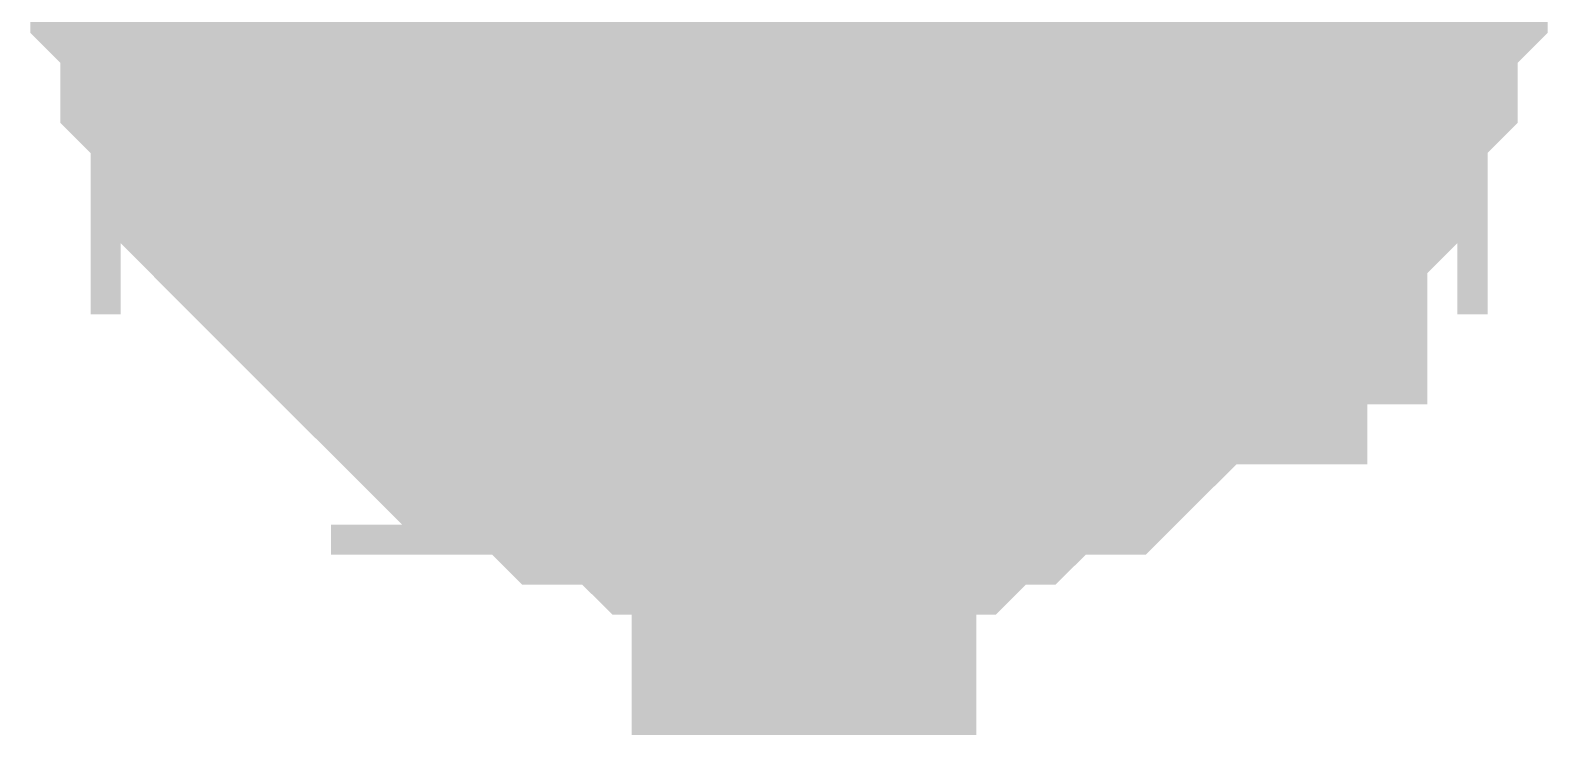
# Model space of a CAD drawing. Header units: inches. Extents: x 0 to 841, y 0 to 594.
# Drawn here: x 751.848 to 753.167, y 256.721 to 257.326 of the extents above; entities that cross this region are included whole.
import ezdxf

# ---------------------------------------------------------------- set-up
doc = ezdxf.new("R2010")
doc.units = ezdxf.units.IN
doc.layers.add('Sheet', color=255, linetype='Continuous')

msp = doc.modelspace()

# ---------------------------------------------------------------- linework, layer by layer
at = {"layer": 'Sheet'}
msp.add_lwpolyline([(752.246, 257.5, 0.508, 0.508, 1), (752.754, 257.5, 0.508, 0.508, 1)], format="xyseb", close=True, dxfattribs=at)
for points in [[(752.5204, 256.968, 0.2997, 0.2997, 0), (752.4943, 256.968, 0.2997, 0.2997, 0), (752.4682, 256.968, 0.2997, 0.2997, 0), (752.4421, 256.968, 0.2997, 0.2997, 0), (752.4159, 256.968, 0.2997, 0.2997, 0), (752.3898, 256.9941, 0.2997, 0.2997, 0), (752.3637, 256.9941, 0.2997, 0.2997, 0), (752.3375, 256.9941, 0.2997, 0.2997, 0), (752.3114, 257.0202, 0.2997, 0.2997, 0), (752.2853, 257.0202, 0.2997, 0.2997, 0), (752.2591, 257.0202, 0.2997, 0.2997, 0), (752.2591, 257.0464, 0.2997, 0.2997, 0), (752.233, 257.0464, 0.2997, 0.2997, 0), (752.2069, 257.0725, 0.2997, 0.2997, 0), (752.1807, 257.0986, 0.2997, 0.2997, 0), (752.1807, 257.0986, 0.2997, 0.2997, 0), (752.1546, 257.1248, 0.2997, 0.2997, 0), (752.1285, 257.1509, 0.2997, 0.2997, 0), (752.1285, 257.1509, 0.2997, 0.2997, 0), (752.1023, 257.177, 0.2997, 0.2997, 0), (752.0762, 257.2032, 0.2997, 0.2997, 0), (752.0762, 257.2293, 0.2997, 0.2997, 0), (752.0501, 257.2293, 0.2997, 0.2997, 0), (752.0501, 257.2554, 0.2997, 0.2997, 0), (752.0501, 257.2815, 0.2997, 0.2997, 0), (752.024, 257.3077, 0.2997, 0.2997, 0), (752.024, 257.3338, 0.2997, 0.2997, 0), (752.024, 257.3599, 0.2997, 0.2997, 0), (751.9978, 257.3861, 0.2997, 0.2997, 0), (751.9978, 257.4122, 0.2997, 0.2997, 0), (751.9978, 257.4383, 0.2997, 0.2997, 0), (751.9978, 257.4645, 0.2997, 0.2997, 0), (751.9978, 257.4906, 0.2997, 0.2997, 0)], [(752.5204, 256.968, 0.2997, 0.2997, 0), (752.4943, 256.968, 0.2997, 0.2997, 0), (752.4682, 256.968, 0.2997, 0.2997, 0), (752.4421, 256.968, 0.2997, 0.2997, 0), (752.4159, 256.968, 0.2997, 0.2997, 0), (752.3898, 256.9941, 0.2997, 0.2997, 0), (752.3637, 256.9941, 0.2997, 0.2997, 0), (752.3375, 256.9941, 0.2997, 0.2997, 0), (752.3114, 257.0202, 0.2997, 0.2997, 0), (752.2853, 257.0202, 0.2997, 0.2997, 0), (752.2591, 257.0202, 0.2997, 0.2997, 0), (752.2591, 257.0464, 0.2997, 0.2997, 0), (752.233, 257.0464, 0.2997, 0.2997, 0), (752.2069, 257.0725, 0.2997, 0.2997, 0), (752.1807, 257.0986, 0.2997, 0.2997, 0), (752.1807, 257.0986, 0.2997, 0.2997, 0), (752.1546, 257.1248, 0.2997, 0.2997, 0), (752.1285, 257.1509, 0.2997, 0.2997, 0), (752.1285, 257.1509, 0.2997, 0.2997, 0), (752.1023, 257.177, 0.2997, 0.2997, 0), (752.0762, 257.2032, 0.2997, 0.2997, 0), (752.0762, 257.2293, 0.2997, 0.2997, 0), (752.0501, 257.2293, 0.2997, 0.2997, 0), (752.0501, 257.2554, 0.2997, 0.2997, 0), (752.0501, 257.2815, 0.2997, 0.2997, 0), (752.024, 257.3077, 0.2997, 0.2997, 0), (752.024, 257.3338, 0.2997, 0.2997, 0), (752.024, 257.3599, 0.2997, 0.2997, 0), (751.9978, 257.3861, 0.2997, 0.2997, 0), (751.9978, 257.4122, 0.2997, 0.2997, 0), (751.9978, 257.4383, 0.2997, 0.2997, 0), (751.9978, 257.4645, 0.2997, 0.2997, 0), (751.9978, 257.4906, 0.2997, 0.2997, 0)], [(752.5204, 256.968, 0.2997, 0.2997, 0), (752.4943, 256.968, 0.2997, 0.2997, 0), (752.4682, 256.968, 0.2997, 0.2997, 0), (752.4421, 256.968, 0.2997, 0.2997, 0), (752.4159, 256.968, 0.2997, 0.2997, 0), (752.3898, 256.9941, 0.2997, 0.2997, 0), (752.3637, 256.9941, 0.2997, 0.2997, 0), (752.3375, 256.9941, 0.2997, 0.2997, 0), (752.3114, 257.0202, 0.2997, 0.2997, 0), (752.2853, 257.0202, 0.2997, 0.2997, 0), (752.2591, 257.0202, 0.2997, 0.2997, 0), (752.2591, 257.0464, 0.2997, 0.2997, 0), (752.233, 257.0464, 0.2997, 0.2997, 0), (752.2069, 257.0725, 0.2997, 0.2997, 0), (752.1807, 257.0986, 0.2997, 0.2997, 0), (752.1807, 257.0986, 0.2997, 0.2997, 0), (752.1546, 257.1248, 0.2997, 0.2997, 0), (752.1285, 257.1509, 0.2997, 0.2997, 0), (752.1285, 257.1509, 0.2997, 0.2997, 0), (752.1023, 257.177, 0.2997, 0.2997, 0), (752.0762, 257.2032, 0.2997, 0.2997, 0), (752.0762, 257.2293, 0.2997, 0.2997, 0), (752.0501, 257.2293, 0.2997, 0.2997, 0), (752.0501, 257.2554, 0.2997, 0.2997, 0), (752.0501, 257.2815, 0.2997, 0.2997, 0), (752.024, 257.3077, 0.2997, 0.2997, 0), (752.024, 257.3338, 0.2997, 0.2997, 0), (752.024, 257.3599, 0.2997, 0.2997, 0), (751.9978, 257.3861, 0.2997, 0.2997, 0), (751.9978, 257.4122, 0.2997, 0.2997, 0), (751.9978, 257.4383, 0.2997, 0.2997, 0), (751.9978, 257.4645, 0.2997, 0.2997, 0), (751.9978, 257.4906, 0.2997, 0.2997, 0)], [(752.5204, 256.968, 0.2997, 0.2997, 0), (752.4943, 256.968, 0.2997, 0.2997, 0), (752.4682, 256.968, 0.2997, 0.2997, 0), (752.4421, 256.968, 0.2997, 0.2997, 0), (752.4159, 256.968, 0.2997, 0.2997, 0), (752.3898, 256.9941, 0.2997, 0.2997, 0), (752.3637, 256.9941, 0.2997, 0.2997, 0), (752.3375, 256.9941, 0.2997, 0.2997, 0), (752.3114, 257.0202, 0.2997, 0.2997, 0), (752.2853, 257.0202, 0.2997, 0.2997, 0), (752.2591, 257.0202, 0.2997, 0.2997, 0), (752.2591, 257.0464, 0.2997, 0.2997, 0), (752.233, 257.0464, 0.2997, 0.2997, 0), (752.2069, 257.0725, 0.2997, 0.2997, 0), (752.1807, 257.0986, 0.2997, 0.2997, 0), (752.1807, 257.0986, 0.2997, 0.2997, 0), (752.1546, 257.1248, 0.2997, 0.2997, 0), (752.1285, 257.1509, 0.2997, 0.2997, 0), (752.1285, 257.1509, 0.2997, 0.2997, 0), (752.1023, 257.177, 0.2997, 0.2997, 0), (752.0762, 257.2032, 0.2997, 0.2997, 0), (752.0762, 257.2293, 0.2997, 0.2997, 0), (752.0501, 257.2293, 0.2997, 0.2997, 0), (752.0501, 257.2554, 0.2997, 0.2997, 0), (752.0501, 257.2815, 0.2997, 0.2997, 0), (752.024, 257.3077, 0.2997, 0.2997, 0), (752.024, 257.3338, 0.2997, 0.2997, 0), (752.024, 257.3599, 0.2997, 0.2997, 0), (751.9978, 257.3861, 0.2997, 0.2997, 0), (751.9978, 257.4122, 0.2997, 0.2997, 0), (751.9978, 257.4383, 0.2997, 0.2997, 0), (751.9978, 257.4645, 0.2997, 0.2997, 0), (751.9978, 257.4906, 0.2997, 0.2997, 0)], [(752.5204, 256.968, 0.2997, 0.2997, 0), (752.4943, 256.968, 0.2997, 0.2997, 0), (752.4682, 256.968, 0.2997, 0.2997, 0), (752.4421, 256.968, 0.2997, 0.2997, 0), (752.4159, 256.968, 0.2997, 0.2997, 0), (752.3898, 256.9941, 0.2997, 0.2997, 0), (752.3637, 256.9941, 0.2997, 0.2997, 0), (752.3375, 256.9941, 0.2997, 0.2997, 0), (752.3114, 257.0202, 0.2997, 0.2997, 0), (752.2853, 257.0202, 0.2997, 0.2997, 0), (752.2591, 257.0202, 0.2997, 0.2997, 0), (752.2591, 257.0464, 0.2997, 0.2997, 0), (752.233, 257.0464, 0.2997, 0.2997, 0), (752.2069, 257.0725, 0.2997, 0.2997, 0), (752.1807, 257.0986, 0.2997, 0.2997, 0), (752.1807, 257.0986, 0.2997, 0.2997, 0), (752.1546, 257.1248, 0.2997, 0.2997, 0), (752.1285, 257.1509, 0.2997, 0.2997, 0), (752.1285, 257.1509, 0.2997, 0.2997, 0), (752.1023, 257.177, 0.2997, 0.2997, 0), (752.0762, 257.2032, 0.2997, 0.2997, 0), (752.0762, 257.2293, 0.2997, 0.2997, 0), (752.0501, 257.2293, 0.2997, 0.2997, 0), (752.0501, 257.2554, 0.2997, 0.2997, 0), (752.0501, 257.2815, 0.2997, 0.2997, 0), (752.024, 257.3077, 0.2997, 0.2997, 0), (752.024, 257.3338, 0.2997, 0.2997, 0), (752.024, 257.3599, 0.2997, 0.2997, 0), (751.9978, 257.3861, 0.2997, 0.2997, 0), (751.9978, 257.4122, 0.2997, 0.2997, 0), (751.9978, 257.4383, 0.2997, 0.2997, 0), (751.9978, 257.4645, 0.2997, 0.2997, 0), (751.9978, 257.4906, 0.2997, 0.2997, 0)], [(752.5204, 256.968, 0.2997, 0.2997, 0), (752.4943, 256.968, 0.2997, 0.2997, 0), (752.4682, 256.968, 0.2997, 0.2997, 0), (752.4421, 256.968, 0.2997, 0.2997, 0), (752.4159, 256.968, 0.2997, 0.2997, 0), (752.3898, 256.9941, 0.2997, 0.2997, 0), (752.3637, 256.9941, 0.2997, 0.2997, 0), (752.3375, 256.9941, 0.2997, 0.2997, 0), (752.3114, 257.0202, 0.2997, 0.2997, 0), (752.2853, 257.0202, 0.2997, 0.2997, 0), (752.2591, 257.0202, 0.2997, 0.2997, 0), (752.2591, 257.0464, 0.2997, 0.2997, 0), (752.233, 257.0464, 0.2997, 0.2997, 0), (752.2069, 257.0725, 0.2997, 0.2997, 0), (752.1807, 257.0986, 0.2997, 0.2997, 0), (752.1807, 257.0986, 0.2997, 0.2997, 0), (752.1546, 257.1248, 0.2997, 0.2997, 0), (752.1285, 257.1509, 0.2997, 0.2997, 0), (752.1285, 257.1509, 0.2997, 0.2997, 0), (752.1023, 257.177, 0.2997, 0.2997, 0), (752.0762, 257.2032, 0.2997, 0.2997, 0), (752.0762, 257.2293, 0.2997, 0.2997, 0), (752.0501, 257.2293, 0.2997, 0.2997, 0), (752.0501, 257.2554, 0.2997, 0.2997, 0), (752.0501, 257.2815, 0.2997, 0.2997, 0), (752.024, 257.3077, 0.2997, 0.2997, 0), (752.024, 257.3338, 0.2997, 0.2997, 0), (752.024, 257.3599, 0.2997, 0.2997, 0), (751.9978, 257.3861, 0.2997, 0.2997, 0), (751.9978, 257.4122, 0.2997, 0.2997, 0), (751.9978, 257.4383, 0.2997, 0.2997, 0), (751.9978, 257.4645, 0.2997, 0.2997, 0), (751.9978, 257.4906, 0.2997, 0.2997, 0)], [(752.5204, 256.968, 0.2997, 0.2997, 0), (752.4943, 256.968, 0.2997, 0.2997, 0), (752.4682, 256.968, 0.2997, 0.2997, 0), (752.4421, 256.968, 0.2997, 0.2997, 0), (752.4159, 256.968, 0.2997, 0.2997, 0), (752.3898, 256.9941, 0.2997, 0.2997, 0), (752.3637, 256.9941, 0.2997, 0.2997, 0), (752.3375, 256.9941, 0.2997, 0.2997, 0), (752.3114, 257.0202, 0.2997, 0.2997, 0), (752.2853, 257.0202, 0.2997, 0.2997, 0), (752.2591, 257.0202, 0.2997, 0.2997, 0), (752.2591, 257.0464, 0.2997, 0.2997, 0), (752.233, 257.0464, 0.2997, 0.2997, 0), (752.2069, 257.0725, 0.2997, 0.2997, 0), (752.1807, 257.0986, 0.2997, 0.2997, 0), (752.1807, 257.0986, 0.2997, 0.2997, 0), (752.1546, 257.1248, 0.2997, 0.2997, 0), (752.1285, 257.1509, 0.2997, 0.2997, 0), (752.1285, 257.1509, 0.2997, 0.2997, 0), (752.1023, 257.177, 0.2997, 0.2997, 0), (752.0762, 257.2032, 0.2997, 0.2997, 0), (752.0762, 257.2293, 0.2997, 0.2997, 0), (752.0501, 257.2293, 0.2997, 0.2997, 0), (752.0501, 257.2554, 0.2997, 0.2997, 0), (752.0501, 257.2815, 0.2997, 0.2997, 0), (752.024, 257.3077, 0.2997, 0.2997, 0), (752.024, 257.3338, 0.2997, 0.2997, 0), (752.024, 257.3599, 0.2997, 0.2997, 0), (751.9978, 257.3861, 0.2997, 0.2997, 0), (751.9978, 257.4122, 0.2997, 0.2997, 0), (751.9978, 257.4383, 0.2997, 0.2997, 0), (751.9978, 257.4645, 0.2997, 0.2997, 0), (751.9978, 257.4906, 0.2997, 0.2997, 0)], [(752.5204, 257.4906, 0.2997, 0.2997, 0), (752.5204, 254.9559, 0.2997, 0.2997, 0)], [(753.0169, 257.4906, 0.2997, 0.2997, 0), (753.0169, 257.4645, 0.2997, 0.2997, 0), (753.0169, 257.4383, 0.2997, 0.2997, 0), (753.0169, 257.4122, 0.2997, 0.2997, 0), (753.0169, 257.3861, 0.2997, 0.2997, 0), (752.9908, 257.3599, 0.2997, 0.2997, 0), (752.9908, 257.3338, 0.2997, 0.2997, 0), (752.9908, 257.3077, 0.2997, 0.2997, 0), (752.9647, 257.2815, 0.2997, 0.2997, 0), (752.9647, 257.2554, 0.2997, 0.2997, 0), (752.9647, 257.2293, 0.2997, 0.2997, 0), (752.9385, 257.2293, 0.2997, 0.2997, 0), (752.9385, 257.2032, 0.2997, 0.2997, 0), (752.9124, 257.177, 0.2997, 0.2997, 0), (752.9124, 257.1509, 0.2997, 0.2997, 0), (752.8863, 257.1509, 0.2997, 0.2997, 0), (752.8601, 257.1248, 0.2997, 0.2997, 0), (752.8601, 257.0986, 0.2997, 0.2997, 0), (752.834, 257.0986, 0.2997, 0.2997, 0), (752.8079, 257.0725, 0.2997, 0.2997, 0), (752.7818, 257.0464, 0.2997, 0.2997, 0), (752.7818, 257.0464, 0.2997, 0.2997, 0), (752.7556, 257.0202, 0.2997, 0.2997, 0), (752.7295, 257.0202, 0.2997, 0.2997, 0), (752.7034, 257.0202, 0.2997, 0.2997, 0), (752.6772, 256.9941, 0.2997, 0.2997, 0), (752.6511, 256.9941, 0.2997, 0.2997, 0), (752.6511, 256.9941, 0.2997, 0.2997, 0), (752.625, 256.968, 0.2997, 0.2997, 0), (752.5988, 256.968, 0.2997, 0.2997, 0), (752.5727, 256.968, 0.2997, 0.2997, 0), (752.5466, 256.968, 0.2997, 0.2997, 0), (752.5204, 256.968, 0.2997, 0.2997, 0)], [(753.0169, 257.4906, 0.2997, 0.2997, 0), (753.0169, 257.4645, 0.2997, 0.2997, 0), (753.0169, 257.4383, 0.2997, 0.2997, 0), (753.0169, 257.4122, 0.2997, 0.2997, 0), (753.0169, 257.3861, 0.2997, 0.2997, 0), (752.9908, 257.3599, 0.2997, 0.2997, 0), (752.9908, 257.3338, 0.2997, 0.2997, 0), (752.9908, 257.3077, 0.2997, 0.2997, 0), (752.9647, 257.2815, 0.2997, 0.2997, 0), (752.9647, 257.2554, 0.2997, 0.2997, 0), (752.9647, 257.2293, 0.2997, 0.2997, 0), (752.9385, 257.2293, 0.2997, 0.2997, 0), (752.9385, 257.2032, 0.2997, 0.2997, 0), (752.9124, 257.177, 0.2997, 0.2997, 0), (752.9124, 257.1509, 0.2997, 0.2997, 0), (752.8863, 257.1509, 0.2997, 0.2997, 0), (752.8601, 257.1248, 0.2997, 0.2997, 0), (752.8601, 257.0986, 0.2997, 0.2997, 0), (752.834, 257.0986, 0.2997, 0.2997, 0), (752.8079, 257.0725, 0.2997, 0.2997, 0), (752.7818, 257.0464, 0.2997, 0.2997, 0), (752.7818, 257.0464, 0.2997, 0.2997, 0), (752.7556, 257.0202, 0.2997, 0.2997, 0), (752.7295, 257.0202, 0.2997, 0.2997, 0), (752.7034, 257.0202, 0.2997, 0.2997, 0), (752.6772, 256.9941, 0.2997, 0.2997, 0), (752.6511, 256.9941, 0.2997, 0.2997, 0), (752.6511, 256.9941, 0.2997, 0.2997, 0), (752.625, 256.968, 0.2997, 0.2997, 0), (752.5988, 256.968, 0.2997, 0.2997, 0), (752.5727, 256.968, 0.2997, 0.2997, 0), (752.5466, 256.968, 0.2997, 0.2997, 0), (752.5204, 256.968, 0.2997, 0.2997, 0)], [(753.0169, 257.4906, 0.2997, 0.2997, 0), (753.0169, 257.4645, 0.2997, 0.2997, 0), (753.0169, 257.4383, 0.2997, 0.2997, 0), (753.0169, 257.4122, 0.2997, 0.2997, 0), (753.0169, 257.3861, 0.2997, 0.2997, 0), (752.9908, 257.3599, 0.2997, 0.2997, 0), (752.9908, 257.3338, 0.2997, 0.2997, 0), (752.9908, 257.3077, 0.2997, 0.2997, 0), (752.9647, 257.2815, 0.2997, 0.2997, 0), (752.9647, 257.2554, 0.2997, 0.2997, 0), (752.9647, 257.2293, 0.2997, 0.2997, 0), (752.9385, 257.2293, 0.2997, 0.2997, 0), (752.9385, 257.2032, 0.2997, 0.2997, 0), (752.9124, 257.177, 0.2997, 0.2997, 0), (752.9124, 257.1509, 0.2997, 0.2997, 0), (752.8863, 257.1509, 0.2997, 0.2997, 0), (752.8601, 257.1248, 0.2997, 0.2997, 0), (752.8601, 257.0986, 0.2997, 0.2997, 0), (752.834, 257.0986, 0.2997, 0.2997, 0), (752.8079, 257.0725, 0.2997, 0.2997, 0), (752.7818, 257.0464, 0.2997, 0.2997, 0), (752.7818, 257.0464, 0.2997, 0.2997, 0), (752.7556, 257.0202, 0.2997, 0.2997, 0), (752.7295, 257.0202, 0.2997, 0.2997, 0), (752.7034, 257.0202, 0.2997, 0.2997, 0), (752.6772, 256.9941, 0.2997, 0.2997, 0), (752.6511, 256.9941, 0.2997, 0.2997, 0), (752.6511, 256.9941, 0.2997, 0.2997, 0), (752.625, 256.968, 0.2997, 0.2997, 0), (752.5988, 256.968, 0.2997, 0.2997, 0), (752.5727, 256.968, 0.2997, 0.2997, 0), (752.5466, 256.968, 0.2997, 0.2997, 0), (752.5204, 256.968, 0.2997, 0.2997, 0)], [(753.0169, 257.4906, 0.2997, 0.2997, 0), (753.0169, 257.4645, 0.2997, 0.2997, 0), (753.0169, 257.4383, 0.2997, 0.2997, 0), (753.0169, 257.4122, 0.2997, 0.2997, 0), (753.0169, 257.3861, 0.2997, 0.2997, 0), (752.9908, 257.3599, 0.2997, 0.2997, 0), (752.9908, 257.3338, 0.2997, 0.2997, 0), (752.9908, 257.3077, 0.2997, 0.2997, 0), (752.9647, 257.2815, 0.2997, 0.2997, 0), (752.9647, 257.2554, 0.2997, 0.2997, 0), (752.9647, 257.2293, 0.2997, 0.2997, 0), (752.9385, 257.2293, 0.2997, 0.2997, 0), (752.9385, 257.2032, 0.2997, 0.2997, 0), (752.9124, 257.177, 0.2997, 0.2997, 0), (752.9124, 257.1509, 0.2997, 0.2997, 0), (752.8863, 257.1509, 0.2997, 0.2997, 0), (752.8601, 257.1248, 0.2997, 0.2997, 0), (752.8601, 257.0986, 0.2997, 0.2997, 0), (752.834, 257.0986, 0.2997, 0.2997, 0), (752.8079, 257.0725, 0.2997, 0.2997, 0), (752.7818, 257.0464, 0.2997, 0.2997, 0), (752.7818, 257.0464, 0.2997, 0.2997, 0), (752.7556, 257.0202, 0.2997, 0.2997, 0), (752.7295, 257.0202, 0.2997, 0.2997, 0), (752.7034, 257.0202, 0.2997, 0.2997, 0), (752.6772, 256.9941, 0.2997, 0.2997, 0), (752.6511, 256.9941, 0.2997, 0.2997, 0), (752.6511, 256.9941, 0.2997, 0.2997, 0), (752.625, 256.968, 0.2997, 0.2997, 0), (752.5988, 256.968, 0.2997, 0.2997, 0), (752.5727, 256.968, 0.2997, 0.2997, 0), (752.5466, 256.968, 0.2997, 0.2997, 0), (752.5204, 256.968, 0.2997, 0.2997, 0)], [(753.0169, 257.4906, 0.2997, 0.2997, 0), (753.0169, 257.4645, 0.2997, 0.2997, 0), (753.0169, 257.4383, 0.2997, 0.2997, 0), (753.0169, 257.4122, 0.2997, 0.2997, 0), (753.0169, 257.3861, 0.2997, 0.2997, 0), (752.9908, 257.3599, 0.2997, 0.2997, 0), (752.9908, 257.3338, 0.2997, 0.2997, 0), (752.9908, 257.3077, 0.2997, 0.2997, 0), (752.9647, 257.2815, 0.2997, 0.2997, 0), (752.9647, 257.2554, 0.2997, 0.2997, 0), (752.9647, 257.2293, 0.2997, 0.2997, 0), (752.9385, 257.2293, 0.2997, 0.2997, 0), (752.9385, 257.2032, 0.2997, 0.2997, 0), (752.9124, 257.177, 0.2997, 0.2997, 0), (752.9124, 257.1509, 0.2997, 0.2997, 0), (752.8863, 257.1509, 0.2997, 0.2997, 0), (752.8601, 257.1248, 0.2997, 0.2997, 0), (752.8601, 257.0986, 0.2997, 0.2997, 0), (752.834, 257.0986, 0.2997, 0.2997, 0), (752.8079, 257.0725, 0.2997, 0.2997, 0), (752.7818, 257.0464, 0.2997, 0.2997, 0), (752.7818, 257.0464, 0.2997, 0.2997, 0), (752.7556, 257.0202, 0.2997, 0.2997, 0), (752.7295, 257.0202, 0.2997, 0.2997, 0), (752.7034, 257.0202, 0.2997, 0.2997, 0), (752.6772, 256.9941, 0.2997, 0.2997, 0), (752.6511, 256.9941, 0.2997, 0.2997, 0), (752.6511, 256.9941, 0.2997, 0.2997, 0), (752.625, 256.968, 0.2997, 0.2997, 0), (752.5988, 256.968, 0.2997, 0.2997, 0), (752.5727, 256.968, 0.2997, 0.2997, 0), (752.5466, 256.968, 0.2997, 0.2997, 0), (752.5204, 256.968, 0.2997, 0.2997, 0)], [(753.0169, 257.4906, 0.2997, 0.2997, 0), (753.0169, 257.4645, 0.2997, 0.2997, 0), (753.0169, 257.4383, 0.2997, 0.2997, 0), (753.0169, 257.4122, 0.2997, 0.2997, 0), (753.0169, 257.3861, 0.2997, 0.2997, 0), (752.9908, 257.3599, 0.2997, 0.2997, 0), (752.9908, 257.3338, 0.2997, 0.2997, 0), (752.9908, 257.3077, 0.2997, 0.2997, 0), (752.9647, 257.2815, 0.2997, 0.2997, 0), (752.9647, 257.2554, 0.2997, 0.2997, 0), (752.9647, 257.2293, 0.2997, 0.2997, 0), (752.9385, 257.2293, 0.2997, 0.2997, 0), (752.9385, 257.2032, 0.2997, 0.2997, 0), (752.9124, 257.177, 0.2997, 0.2997, 0), (752.9124, 257.1509, 0.2997, 0.2997, 0), (752.8863, 257.1509, 0.2997, 0.2997, 0), (752.8601, 257.1248, 0.2997, 0.2997, 0), (752.8601, 257.0986, 0.2997, 0.2997, 0), (752.834, 257.0986, 0.2997, 0.2997, 0), (752.8079, 257.0725, 0.2997, 0.2997, 0), (752.7818, 257.0464, 0.2997, 0.2997, 0), (752.7818, 257.0464, 0.2997, 0.2997, 0), (752.7556, 257.0202, 0.2997, 0.2997, 0), (752.7295, 257.0202, 0.2997, 0.2997, 0), (752.7034, 257.0202, 0.2997, 0.2997, 0), (752.6772, 256.9941, 0.2997, 0.2997, 0), (752.6511, 256.9941, 0.2997, 0.2997, 0), (752.6511, 256.9941, 0.2997, 0.2997, 0), (752.625, 256.968, 0.2997, 0.2997, 0), (752.5988, 256.968, 0.2997, 0.2997, 0), (752.5727, 256.968, 0.2997, 0.2997, 0), (752.5466, 256.968, 0.2997, 0.2997, 0), (752.5204, 256.968, 0.2997, 0.2997, 0)], [(753.0169, 257.4906, 0.2997, 0.2997, 0), (753.0169, 257.4645, 0.2997, 0.2997, 0), (753.0169, 257.4383, 0.2997, 0.2997, 0), (753.0169, 257.4122, 0.2997, 0.2997, 0), (753.0169, 257.3861, 0.2997, 0.2997, 0), (752.9908, 257.3599, 0.2997, 0.2997, 0), (752.9908, 257.3338, 0.2997, 0.2997, 0), (752.9908, 257.3077, 0.2997, 0.2997, 0), (752.9647, 257.2815, 0.2997, 0.2997, 0), (752.9647, 257.2554, 0.2997, 0.2997, 0), (752.9647, 257.2293, 0.2997, 0.2997, 0), (752.9385, 257.2293, 0.2997, 0.2997, 0), (752.9385, 257.2032, 0.2997, 0.2997, 0), (752.9124, 257.177, 0.2997, 0.2997, 0), (752.9124, 257.1509, 0.2997, 0.2997, 0), (752.8863, 257.1509, 0.2997, 0.2997, 0), (752.8601, 257.1248, 0.2997, 0.2997, 0), (752.8601, 257.0986, 0.2997, 0.2997, 0), (752.834, 257.0986, 0.2997, 0.2997, 0), (752.8079, 257.0725, 0.2997, 0.2997, 0), (752.7818, 257.0464, 0.2997, 0.2997, 0), (752.7818, 257.0464, 0.2997, 0.2997, 0), (752.7556, 257.0202, 0.2997, 0.2997, 0), (752.7295, 257.0202, 0.2997, 0.2997, 0), (752.7034, 257.0202, 0.2997, 0.2997, 0), (752.6772, 256.9941, 0.2997, 0.2997, 0), (752.6511, 256.9941, 0.2997, 0.2997, 0), (752.6511, 256.9941, 0.2997, 0.2997, 0), (752.625, 256.968, 0.2997, 0.2997, 0), (752.5988, 256.968, 0.2997, 0.2997, 0), (752.5727, 256.968, 0.2997, 0.2997, 0), (752.5466, 256.968, 0.2997, 0.2997, 0), (752.5204, 256.968, 0.2997, 0.2997, 0)], [(752.5204, 256.968, 0.0991, 0.0991, 0), (752.4943, 256.968, 0.0991, 0.0991, 0), (752.4682, 256.968, 0.0991, 0.0991, 0), (752.4421, 256.968, 0.0991, 0.0991, 0), (752.4159, 256.968, 0.0991, 0.0991, 0), (752.3898, 256.9941, 0.0991, 0.0991, 0), (752.3637, 256.9941, 0.0991, 0.0991, 0), (752.3375, 256.9941, 0.0991, 0.0991, 0), (752.3114, 257.0202, 0.0991, 0.0991, 0), (752.2853, 257.0202, 0.0991, 0.0991, 0), (752.2591, 257.0202, 0.0991, 0.0991, 0), (752.2591, 257.0464, 0.0991, 0.0991, 0), (752.233, 257.0464, 0.0991, 0.0991, 0), (752.2069, 257.0725, 0.0991, 0.0991, 0), (752.1807, 257.0986, 0.0991, 0.0991, 0), (752.1807, 257.0986, 0.0991, 0.0991, 0), (752.1546, 257.1248, 0.0991, 0.0991, 0), (752.1285, 257.1509, 0.0991, 0.0991, 0), (752.1285, 257.1509, 0.0991, 0.0991, 0), (752.1023, 257.177, 0.0991, 0.0991, 0), (752.0762, 257.2032, 0.0991, 0.0991, 0), (752.0762, 257.2293, 0.0991, 0.0991, 0), (752.0501, 257.2293, 0.0991, 0.0991, 0), (752.0501, 257.2554, 0.0991, 0.0991, 0), (752.0501, 257.2815, 0.0991, 0.0991, 0), (752.024, 257.3077, 0.0991, 0.0991, 0), (752.024, 257.3338, 0.0991, 0.0991, 0), (752.024, 257.3599, 0.0991, 0.0991, 0), (751.9978, 257.3861, 0.0991, 0.0991, 0)], [(752.5204, 256.968, 0.0991, 0.0991, 0), (752.4943, 256.968, 0.0991, 0.0991, 0), (752.4682, 256.968, 0.0991, 0.0991, 0), (752.4421, 256.968, 0.0991, 0.0991, 0), (752.4159, 256.968, 0.0991, 0.0991, 0), (752.3898, 256.9941, 0.0991, 0.0991, 0), (752.3637, 256.9941, 0.0991, 0.0991, 0), (752.3375, 256.9941, 0.0991, 0.0991, 0), (752.3114, 257.0202, 0.0991, 0.0991, 0), (752.2853, 257.0202, 0.0991, 0.0991, 0), (752.2591, 257.0202, 0.0991, 0.0991, 0), (752.2591, 257.0464, 0.0991, 0.0991, 0), (752.233, 257.0464, 0.0991, 0.0991, 0), (752.2069, 257.0725, 0.0991, 0.0991, 0), (752.1807, 257.0986, 0.0991, 0.0991, 0), (752.1807, 257.0986, 0.0991, 0.0991, 0), (752.1546, 257.1248, 0.0991, 0.0991, 0), (752.1285, 257.1509, 0.0991, 0.0991, 0), (752.1285, 257.1509, 0.0991, 0.0991, 0), (752.1023, 257.177, 0.0991, 0.0991, 0), (752.0762, 257.2032, 0.0991, 0.0991, 0), (752.0762, 257.2293, 0.0991, 0.0991, 0), (752.0501, 257.2293, 0.0991, 0.0991, 0), (752.0501, 257.2554, 0.0991, 0.0991, 0), (752.0501, 257.2815, 0.0991, 0.0991, 0), (752.024, 257.3077, 0.0991, 0.0991, 0), (752.024, 257.3338, 0.0991, 0.0991, 0), (752.024, 257.3599, 0.0991, 0.0991, 0), (751.9978, 257.3861, 0.0991, 0.0991, 0)], [(752.5204, 256.968, 0.0991, 0.0991, 0), (752.4943, 256.968, 0.0991, 0.0991, 0), (752.4682, 256.968, 0.0991, 0.0991, 0), (752.4421, 256.968, 0.0991, 0.0991, 0), (752.4159, 256.968, 0.0991, 0.0991, 0), (752.3898, 256.9941, 0.0991, 0.0991, 0), (752.3637, 256.9941, 0.0991, 0.0991, 0), (752.3375, 256.9941, 0.0991, 0.0991, 0), (752.3114, 257.0202, 0.0991, 0.0991, 0), (752.2853, 257.0202, 0.0991, 0.0991, 0), (752.2591, 257.0202, 0.0991, 0.0991, 0), (752.2591, 257.0464, 0.0991, 0.0991, 0), (752.233, 257.0464, 0.0991, 0.0991, 0), (752.2069, 257.0725, 0.0991, 0.0991, 0), (752.1807, 257.0986, 0.0991, 0.0991, 0), (752.1807, 257.0986, 0.0991, 0.0991, 0), (752.1546, 257.1248, 0.0991, 0.0991, 0), (752.1285, 257.1509, 0.0991, 0.0991, 0), (752.1285, 257.1509, 0.0991, 0.0991, 0), (752.1023, 257.177, 0.0991, 0.0991, 0), (752.0762, 257.2032, 0.0991, 0.0991, 0), (752.0762, 257.2293, 0.0991, 0.0991, 0), (752.0501, 257.2293, 0.0991, 0.0991, 0), (752.0501, 257.2554, 0.0991, 0.0991, 0), (752.0501, 257.2815, 0.0991, 0.0991, 0), (752.024, 257.3077, 0.0991, 0.0991, 0), (752.024, 257.3338, 0.0991, 0.0991, 0), (752.024, 257.3599, 0.0991, 0.0991, 0), (751.9978, 257.3861, 0.0991, 0.0991, 0)], [(752.5204, 256.968, 0.0991, 0.0991, 0), (752.4943, 256.968, 0.0991, 0.0991, 0), (752.4682, 256.968, 0.0991, 0.0991, 0), (752.4421, 256.968, 0.0991, 0.0991, 0), (752.4159, 256.968, 0.0991, 0.0991, 0), (752.3898, 256.9941, 0.0991, 0.0991, 0), (752.3637, 256.9941, 0.0991, 0.0991, 0), (752.3375, 256.9941, 0.0991, 0.0991, 0), (752.3114, 257.0202, 0.0991, 0.0991, 0), (752.2853, 257.0202, 0.0991, 0.0991, 0), (752.2591, 257.0202, 0.0991, 0.0991, 0), (752.2591, 257.0464, 0.0991, 0.0991, 0), (752.233, 257.0464, 0.0991, 0.0991, 0), (752.2069, 257.0725, 0.0991, 0.0991, 0), (752.1807, 257.0986, 0.0991, 0.0991, 0), (752.1807, 257.0986, 0.0991, 0.0991, 0), (752.1546, 257.1248, 0.0991, 0.0991, 0), (752.1285, 257.1509, 0.0991, 0.0991, 0), (752.1285, 257.1509, 0.0991, 0.0991, 0), (752.1023, 257.177, 0.0991, 0.0991, 0), (752.0762, 257.2032, 0.0991, 0.0991, 0), (752.0762, 257.2293, 0.0991, 0.0991, 0), (752.0501, 257.2293, 0.0991, 0.0991, 0), (752.0501, 257.2554, 0.0991, 0.0991, 0), (752.0501, 257.2815, 0.0991, 0.0991, 0), (752.024, 257.3077, 0.0991, 0.0991, 0), (752.024, 257.3338, 0.0991, 0.0991, 0), (752.024, 257.3599, 0.0991, 0.0991, 0), (751.9978, 257.3861, 0.0991, 0.0991, 0)], [(752.5204, 256.968, 0.0991, 0.0991, 0), (752.4943, 256.968, 0.0991, 0.0991, 0), (752.4682, 256.968, 0.0991, 0.0991, 0), (752.4421, 256.968, 0.0991, 0.0991, 0), (752.4159, 256.968, 0.0991, 0.0991, 0), (752.3898, 256.9941, 0.0991, 0.0991, 0), (752.3637, 256.9941, 0.0991, 0.0991, 0), (752.3375, 256.9941, 0.0991, 0.0991, 0), (752.3114, 257.0202, 0.0991, 0.0991, 0), (752.2853, 257.0202, 0.0991, 0.0991, 0), (752.2591, 257.0202, 0.0991, 0.0991, 0), (752.2591, 257.0464, 0.0991, 0.0991, 0), (752.233, 257.0464, 0.0991, 0.0991, 0), (752.2069, 257.0725, 0.0991, 0.0991, 0), (752.1807, 257.0986, 0.0991, 0.0991, 0), (752.1807, 257.0986, 0.0991, 0.0991, 0), (752.1546, 257.1248, 0.0991, 0.0991, 0), (752.1285, 257.1509, 0.0991, 0.0991, 0), (752.1285, 257.1509, 0.0991, 0.0991, 0), (752.1023, 257.177, 0.0991, 0.0991, 0), (752.0762, 257.2032, 0.0991, 0.0991, 0), (752.0762, 257.2293, 0.0991, 0.0991, 0), (752.0501, 257.2293, 0.0991, 0.0991, 0), (752.0501, 257.2554, 0.0991, 0.0991, 0), (752.0501, 257.2815, 0.0991, 0.0991, 0), (752.024, 257.3077, 0.0991, 0.0991, 0), (752.024, 257.3338, 0.0991, 0.0991, 0), (752.024, 257.3599, 0.0991, 0.0991, 0), (751.9978, 257.3861, 0.0991, 0.0991, 0)], [(752.5204, 256.968, 0.0991, 0.0991, 0), (752.4943, 256.968, 0.0991, 0.0991, 0), (752.4682, 256.968, 0.0991, 0.0991, 0), (752.4421, 256.968, 0.0991, 0.0991, 0), (752.4159, 256.968, 0.0991, 0.0991, 0), (752.3898, 256.9941, 0.0991, 0.0991, 0), (752.3637, 256.9941, 0.0991, 0.0991, 0), (752.3375, 256.9941, 0.0991, 0.0991, 0), (752.3114, 257.0202, 0.0991, 0.0991, 0), (752.2853, 257.0202, 0.0991, 0.0991, 0), (752.2591, 257.0202, 0.0991, 0.0991, 0), (752.2591, 257.0464, 0.0991, 0.0991, 0), (752.233, 257.0464, 0.0991, 0.0991, 0), (752.2069, 257.0725, 0.0991, 0.0991, 0), (752.1807, 257.0986, 0.0991, 0.0991, 0), (752.1807, 257.0986, 0.0991, 0.0991, 0), (752.1546, 257.1248, 0.0991, 0.0991, 0), (752.1285, 257.1509, 0.0991, 0.0991, 0), (752.1285, 257.1509, 0.0991, 0.0991, 0), (752.1023, 257.177, 0.0991, 0.0991, 0), (752.0762, 257.2032, 0.0991, 0.0991, 0), (752.0762, 257.2293, 0.0991, 0.0991, 0), (752.0501, 257.2293, 0.0991, 0.0991, 0), (752.0501, 257.2554, 0.0991, 0.0991, 0), (752.0501, 257.2815, 0.0991, 0.0991, 0), (752.024, 257.3077, 0.0991, 0.0991, 0), (752.024, 257.3338, 0.0991, 0.0991, 0), (752.024, 257.3599, 0.0991, 0.0991, 0), (751.9978, 257.3861, 0.0991, 0.0991, 0)], [(752.5204, 256.968, 0.0991, 0.0991, 0), (752.4943, 256.968, 0.0991, 0.0991, 0), (752.4682, 256.968, 0.0991, 0.0991, 0), (752.4421, 256.968, 0.0991, 0.0991, 0), (752.4159, 256.968, 0.0991, 0.0991, 0), (752.3898, 256.9941, 0.0991, 0.0991, 0), (752.3637, 256.9941, 0.0991, 0.0991, 0), (752.3375, 256.9941, 0.0991, 0.0991, 0), (752.3114, 257.0202, 0.0991, 0.0991, 0), (752.2853, 257.0202, 0.0991, 0.0991, 0), (752.2591, 257.0202, 0.0991, 0.0991, 0), (752.2591, 257.0464, 0.0991, 0.0991, 0), (752.233, 257.0464, 0.0991, 0.0991, 0), (752.2069, 257.0725, 0.0991, 0.0991, 0), (752.1807, 257.0986, 0.0991, 0.0991, 0), (752.1807, 257.0986, 0.0991, 0.0991, 0), (752.1546, 257.1248, 0.0991, 0.0991, 0), (752.1285, 257.1509, 0.0991, 0.0991, 0), (752.1285, 257.1509, 0.0991, 0.0991, 0), (752.1023, 257.177, 0.0991, 0.0991, 0), (752.0762, 257.2032, 0.0991, 0.0991, 0), (752.0762, 257.2293, 0.0991, 0.0991, 0), (752.0501, 257.2293, 0.0991, 0.0991, 0), (752.0501, 257.2554, 0.0991, 0.0991, 0), (752.0501, 257.2815, 0.0991, 0.0991, 0), (752.024, 257.3077, 0.0991, 0.0991, 0), (752.024, 257.3338, 0.0991, 0.0991, 0), (752.024, 257.3599, 0.0991, 0.0991, 0), (751.9978, 257.3861, 0.0991, 0.0991, 0)], [(753.0169, 257.3861, 0.0991, 0.0991, 0), (752.9908, 257.3599, 0.0991, 0.0991, 0), (752.9908, 257.3338, 0.0991, 0.0991, 0), (752.9908, 257.3077, 0.0991, 0.0991, 0), (752.9647, 257.2815, 0.0991, 0.0991, 0), (752.9647, 257.2554, 0.0991, 0.0991, 0), (752.9647, 257.2293, 0.0991, 0.0991, 0), (752.9385, 257.2293, 0.0991, 0.0991, 0), (752.9385, 257.2032, 0.0991, 0.0991, 0), (752.9124, 257.177, 0.0991, 0.0991, 0), (752.9124, 257.1509, 0.0991, 0.0991, 0), (752.8863, 257.1509, 0.0991, 0.0991, 0), (752.8601, 257.1248, 0.0991, 0.0991, 0), (752.8601, 257.0986, 0.0991, 0.0991, 0), (752.834, 257.0986, 0.0991, 0.0991, 0), (752.8079, 257.0725, 0.0991, 0.0991, 0), (752.7818, 257.0464, 0.0991, 0.0991, 0), (752.7818, 257.0464, 0.0991, 0.0991, 0), (752.7556, 257.0202, 0.0991, 0.0991, 0), (752.7295, 257.0202, 0.0991, 0.0991, 0), (752.7034, 257.0202, 0.0991, 0.0991, 0), (752.6772, 256.9941, 0.0991, 0.0991, 0), (752.6511, 256.9941, 0.0991, 0.0991, 0), (752.6511, 256.9941, 0.0991, 0.0991, 0), (752.625, 256.968, 0.0991, 0.0991, 0), (752.5988, 256.968, 0.0991, 0.0991, 0), (752.5727, 256.968, 0.0991, 0.0991, 0), (752.5466, 256.968, 0.0991, 0.0991, 0), (752.5204, 256.968, 0.0991, 0.0991, 0)], [(753.0169, 257.3861, 0.0991, 0.0991, 0), (752.9908, 257.3599, 0.0991, 0.0991, 0), (752.9908, 257.3338, 0.0991, 0.0991, 0), (752.9908, 257.3077, 0.0991, 0.0991, 0), (752.9647, 257.2815, 0.0991, 0.0991, 0), (752.9647, 257.2554, 0.0991, 0.0991, 0), (752.9647, 257.2293, 0.0991, 0.0991, 0), (752.9385, 257.2293, 0.0991, 0.0991, 0), (752.9385, 257.2032, 0.0991, 0.0991, 0), (752.9124, 257.177, 0.0991, 0.0991, 0), (752.9124, 257.1509, 0.0991, 0.0991, 0), (752.8863, 257.1509, 0.0991, 0.0991, 0), (752.8601, 257.1248, 0.0991, 0.0991, 0), (752.8601, 257.0986, 0.0991, 0.0991, 0), (752.834, 257.0986, 0.0991, 0.0991, 0), (752.8079, 257.0725, 0.0991, 0.0991, 0), (752.7818, 257.0464, 0.0991, 0.0991, 0), (752.7818, 257.0464, 0.0991, 0.0991, 0), (752.7556, 257.0202, 0.0991, 0.0991, 0), (752.7295, 257.0202, 0.0991, 0.0991, 0), (752.7034, 257.0202, 0.0991, 0.0991, 0), (752.6772, 256.9941, 0.0991, 0.0991, 0), (752.6511, 256.9941, 0.0991, 0.0991, 0), (752.6511, 256.9941, 0.0991, 0.0991, 0), (752.625, 256.968, 0.0991, 0.0991, 0), (752.5988, 256.968, 0.0991, 0.0991, 0), (752.5727, 256.968, 0.0991, 0.0991, 0), (752.5466, 256.968, 0.0991, 0.0991, 0), (752.5204, 256.968, 0.0991, 0.0991, 0)], [(753.0169, 257.3861, 0.0991, 0.0991, 0), (752.9908, 257.3599, 0.0991, 0.0991, 0), (752.9908, 257.3338, 0.0991, 0.0991, 0), (752.9908, 257.3077, 0.0991, 0.0991, 0), (752.9647, 257.2815, 0.0991, 0.0991, 0), (752.9647, 257.2554, 0.0991, 0.0991, 0), (752.9647, 257.2293, 0.0991, 0.0991, 0), (752.9385, 257.2293, 0.0991, 0.0991, 0), (752.9385, 257.2032, 0.0991, 0.0991, 0), (752.9124, 257.177, 0.0991, 0.0991, 0), (752.9124, 257.1509, 0.0991, 0.0991, 0), (752.8863, 257.1509, 0.0991, 0.0991, 0), (752.8601, 257.1248, 0.0991, 0.0991, 0), (752.8601, 257.0986, 0.0991, 0.0991, 0), (752.834, 257.0986, 0.0991, 0.0991, 0), (752.8079, 257.0725, 0.0991, 0.0991, 0), (752.7818, 257.0464, 0.0991, 0.0991, 0), (752.7818, 257.0464, 0.0991, 0.0991, 0), (752.7556, 257.0202, 0.0991, 0.0991, 0), (752.7295, 257.0202, 0.0991, 0.0991, 0), (752.7034, 257.0202, 0.0991, 0.0991, 0), (752.6772, 256.9941, 0.0991, 0.0991, 0), (752.6511, 256.9941, 0.0991, 0.0991, 0), (752.6511, 256.9941, 0.0991, 0.0991, 0), (752.625, 256.968, 0.0991, 0.0991, 0), (752.5988, 256.968, 0.0991, 0.0991, 0), (752.5727, 256.968, 0.0991, 0.0991, 0), (752.5466, 256.968, 0.0991, 0.0991, 0), (752.5204, 256.968, 0.0991, 0.0991, 0)], [(753.0169, 257.3861, 0.0991, 0.0991, 0), (752.9908, 257.3599, 0.0991, 0.0991, 0), (752.9908, 257.3338, 0.0991, 0.0991, 0), (752.9908, 257.3077, 0.0991, 0.0991, 0), (752.9647, 257.2815, 0.0991, 0.0991, 0), (752.9647, 257.2554, 0.0991, 0.0991, 0), (752.9647, 257.2293, 0.0991, 0.0991, 0), (752.9385, 257.2293, 0.0991, 0.0991, 0), (752.9385, 257.2032, 0.0991, 0.0991, 0), (752.9124, 257.177, 0.0991, 0.0991, 0), (752.9124, 257.1509, 0.0991, 0.0991, 0), (752.8863, 257.1509, 0.0991, 0.0991, 0), (752.8601, 257.1248, 0.0991, 0.0991, 0), (752.8601, 257.0986, 0.0991, 0.0991, 0), (752.834, 257.0986, 0.0991, 0.0991, 0), (752.8079, 257.0725, 0.0991, 0.0991, 0), (752.7818, 257.0464, 0.0991, 0.0991, 0), (752.7818, 257.0464, 0.0991, 0.0991, 0), (752.7556, 257.0202, 0.0991, 0.0991, 0), (752.7295, 257.0202, 0.0991, 0.0991, 0), (752.7034, 257.0202, 0.0991, 0.0991, 0), (752.6772, 256.9941, 0.0991, 0.0991, 0), (752.6511, 256.9941, 0.0991, 0.0991, 0), (752.6511, 256.9941, 0.0991, 0.0991, 0), (752.625, 256.968, 0.0991, 0.0991, 0), (752.5988, 256.968, 0.0991, 0.0991, 0), (752.5727, 256.968, 0.0991, 0.0991, 0), (752.5466, 256.968, 0.0991, 0.0991, 0), (752.5204, 256.968, 0.0991, 0.0991, 0)], [(753.0169, 257.3861, 0.0991, 0.0991, 0), (752.9908, 257.3599, 0.0991, 0.0991, 0), (752.9908, 257.3338, 0.0991, 0.0991, 0), (752.9908, 257.3077, 0.0991, 0.0991, 0), (752.9647, 257.2815, 0.0991, 0.0991, 0), (752.9647, 257.2554, 0.0991, 0.0991, 0), (752.9647, 257.2293, 0.0991, 0.0991, 0), (752.9385, 257.2293, 0.0991, 0.0991, 0), (752.9385, 257.2032, 0.0991, 0.0991, 0), (752.9124, 257.177, 0.0991, 0.0991, 0), (752.9124, 257.1509, 0.0991, 0.0991, 0), (752.8863, 257.1509, 0.0991, 0.0991, 0), (752.8601, 257.1248, 0.0991, 0.0991, 0), (752.8601, 257.0986, 0.0991, 0.0991, 0), (752.834, 257.0986, 0.0991, 0.0991, 0), (752.8079, 257.0725, 0.0991, 0.0991, 0), (752.7818, 257.0464, 0.0991, 0.0991, 0), (752.7818, 257.0464, 0.0991, 0.0991, 0), (752.7556, 257.0202, 0.0991, 0.0991, 0), (752.7295, 257.0202, 0.0991, 0.0991, 0), (752.7034, 257.0202, 0.0991, 0.0991, 0), (752.6772, 256.9941, 0.0991, 0.0991, 0), (752.6511, 256.9941, 0.0991, 0.0991, 0), (752.6511, 256.9941, 0.0991, 0.0991, 0), (752.625, 256.968, 0.0991, 0.0991, 0), (752.5988, 256.968, 0.0991, 0.0991, 0), (752.5727, 256.968, 0.0991, 0.0991, 0), (752.5466, 256.968, 0.0991, 0.0991, 0), (752.5204, 256.968, 0.0991, 0.0991, 0)], [(753.0169, 257.3861, 0.0991, 0.0991, 0), (752.9908, 257.3599, 0.0991, 0.0991, 0), (752.9908, 257.3338, 0.0991, 0.0991, 0), (752.9908, 257.3077, 0.0991, 0.0991, 0), (752.9647, 257.2815, 0.0991, 0.0991, 0), (752.9647, 257.2554, 0.0991, 0.0991, 0), (752.9647, 257.2293, 0.0991, 0.0991, 0), (752.9385, 257.2293, 0.0991, 0.0991, 0), (752.9385, 257.2032, 0.0991, 0.0991, 0), (752.9124, 257.177, 0.0991, 0.0991, 0), (752.9124, 257.1509, 0.0991, 0.0991, 0), (752.8863, 257.1509, 0.0991, 0.0991, 0), (752.8601, 257.1248, 0.0991, 0.0991, 0), (752.8601, 257.0986, 0.0991, 0.0991, 0), (752.834, 257.0986, 0.0991, 0.0991, 0), (752.8079, 257.0725, 0.0991, 0.0991, 0), (752.7818, 257.0464, 0.0991, 0.0991, 0), (752.7818, 257.0464, 0.0991, 0.0991, 0), (752.7556, 257.0202, 0.0991, 0.0991, 0), (752.7295, 257.0202, 0.0991, 0.0991, 0), (752.7034, 257.0202, 0.0991, 0.0991, 0), (752.6772, 256.9941, 0.0991, 0.0991, 0), (752.6511, 256.9941, 0.0991, 0.0991, 0), (752.6511, 256.9941, 0.0991, 0.0991, 0), (752.625, 256.968, 0.0991, 0.0991, 0), (752.5988, 256.968, 0.0991, 0.0991, 0), (752.5727, 256.968, 0.0991, 0.0991, 0), (752.5466, 256.968, 0.0991, 0.0991, 0), (752.5204, 256.968, 0.0991, 0.0991, 0)], [(753.0169, 257.3861, 0.0991, 0.0991, 0), (752.9908, 257.3599, 0.0991, 0.0991, 0), (752.9908, 257.3338, 0.0991, 0.0991, 0), (752.9908, 257.3077, 0.0991, 0.0991, 0), (752.9647, 257.2815, 0.0991, 0.0991, 0), (752.9647, 257.2554, 0.0991, 0.0991, 0), (752.9647, 257.2293, 0.0991, 0.0991, 0), (752.9385, 257.2293, 0.0991, 0.0991, 0), (752.9385, 257.2032, 0.0991, 0.0991, 0), (752.9124, 257.177, 0.0991, 0.0991, 0), (752.9124, 257.1509, 0.0991, 0.0991, 0), (752.8863, 257.1509, 0.0991, 0.0991, 0), (752.8601, 257.1248, 0.0991, 0.0991, 0), (752.8601, 257.0986, 0.0991, 0.0991, 0), (752.834, 257.0986, 0.0991, 0.0991, 0), (752.8079, 257.0725, 0.0991, 0.0991, 0), (752.7818, 257.0464, 0.0991, 0.0991, 0), (752.7818, 257.0464, 0.0991, 0.0991, 0), (752.7556, 257.0202, 0.0991, 0.0991, 0), (752.7295, 257.0202, 0.0991, 0.0991, 0), (752.7034, 257.0202, 0.0991, 0.0991, 0), (752.6772, 256.9941, 0.0991, 0.0991, 0), (752.6511, 256.9941, 0.0991, 0.0991, 0), (752.6511, 256.9941, 0.0991, 0.0991, 0), (752.625, 256.968, 0.0991, 0.0991, 0), (752.5988, 256.968, 0.0991, 0.0991, 0), (752.5727, 256.968, 0.0991, 0.0991, 0), (752.5466, 256.968, 0.0991, 0.0991, 0), (752.5204, 256.968, 0.0991, 0.0991, 0)]]:
    msp.add_lwpolyline(points, format="xyseb", dxfattribs=at)

doc.saveas('drawing.dxf')
